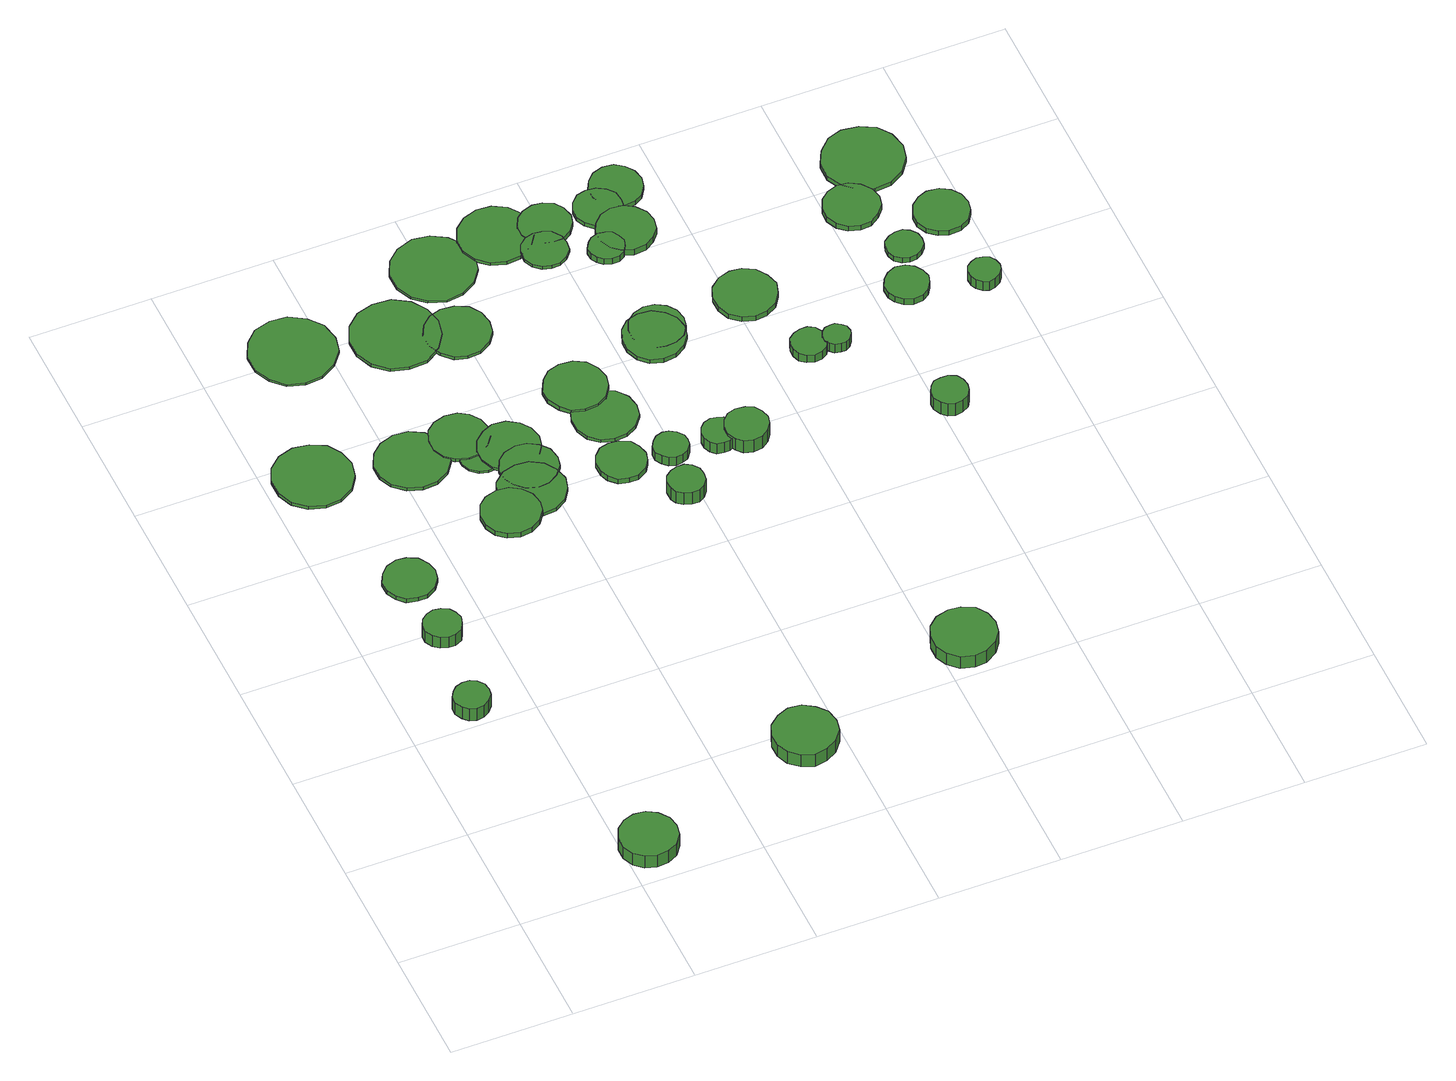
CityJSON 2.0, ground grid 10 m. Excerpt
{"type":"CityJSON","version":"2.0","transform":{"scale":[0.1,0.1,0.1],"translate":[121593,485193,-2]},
"CityObjects":{
"tree1":{"type":"SolitaryVegetationObject","attributes":{"function":"something"},"geometry":[{"type":"MultiSurface","lod":"1","boundaries":[[[0,1,2,3,4,5,6,7,8,9,10,11,12,13,14]],[[15,16,17,18,19,20,21,22,23,24,25,26,27,28,29]],[[0,29,28,1]],[[1,28,27,2]],[[2,27,26,3]],[[3,26,25,4]],[[4,25,24,5]],[[5,24,23,6]],[[6,23,22,7]],[[7,22,21,8]],[[8,21,20,9]],[[9,20,19,10]],[[10,19,18,11]],[[11,18,17,12]],[[12,17,16,13]],[[13,16,15,14]],[[14,15,29,0]]]}]},
"tree2":{"type":"SolitaryVegetationObject","attributes":{"function":"something"},"geometry":[{"type":"MultiSurface","lod":"1","boundaries":[[[30,31,32,33,34,35,36,37,38,39,40,41,42,43,44]],[[45,46,47,48,49,50,51,52,53,54,55,56,57,58,59]],[[30,59,58,31]],[[31,58,57,32]],[[32,57,56,33]],[[33,56,55,34]],[[34,55,54,35]],[[35,54,53,36]],[[36,53,52,37]],[[37,52,51,38]],[[38,51,50,39]],[[39,50,49,40]],[[40,49,48,41]],[[41,48,47,42]],[[42,47,46,43]],[[43,46,45,44]],[[44,45,59,30]]]}]},
"tree3":{"type":"SolitaryVegetationObject","attributes":{"function":"something"},"geometry":[{"type":"MultiSurface","lod":"1","boundaries":[[[60,61,62,63,64,65,66,67,68,69,70,71,72,73,74]],[[75,76,77,78,79,80,81,82,83,84,85,86,87,88,89]],[[60,89,88,61]],[[61,88,87,62]],[[62,87,86,63]],[[63,86,85,64]],[[64,85,84,65]],[[65,84,83,66]],[[66,83,82,67]],[[67,82,81,68]],[[68,81,80,69]],[[69,80,79,70]],[[70,79,78,71]],[[71,78,77,72]],[[72,77,76,73]],[[73,76,75,74]],[[74,75,89,60]]]}]},
"tree4":{"type":"SolitaryVegetationObject","attributes":{"function":"something"},"geometry":[{"type":"MultiSurface","lod":"1","boundaries":[[[90,91,92,93,94,95,96,97,98,99,100,101,102,103,104]],[[105,106,107,108,109,110,111,112,113,114,115,116,117,118,119]],[[90,119,118,91]],[[91,118,117,92]],[[92,117,116,93]],[[93,116,115,94]],[[94,115,114,95]],[[95,114,113,96]],[[96,113,112,97]],[[97,112,111,98]],[[98,111,110,99]],[[99,110,109,100]],[[100,109,108,101]],[[101,108,107,102]],[[102,107,106,103]],[[103,106,105,104]],[[104,105,119,90]]]}]},
"tree5":{"type":"SolitaryVegetationObject","attributes":{"function":"something"},"geometry":[{"type":"MultiSurface","lod":"1","boundaries":[[[120,121,122,123,124,125,126,127,128,129,130,131,132,133,134]],[[135,136,137,138,139,140,141,142,143,144,145,146,147,148,149]],[[120,149,148,121]],[[121,148,147,122]],[[122,147,146,123]],[[123,146,145,124]],[[124,145,144,125]],[[125,144,143,126]],[[126,143,142,127]],[[127,142,141,128]],[[128,141,140,129]],[[129,140,139,130]],[[130,139,138,131]],[[131,138,137,132]],[[132,137,136,133]],[[133,136,135,134]],[[134,135,149,120]]]}]},
"tree6":{"type":"SolitaryVegetationObject","attributes":{"function":"something"},"geometry":[{"type":"MultiSurface","lod":"1","boundaries":[[[150,151,152,153,154,155,156,157,158,159,160,161,162,163,164]],[[165,166,167,168,169,170,171,172,173,174,175,176,177,178,179]],[[150,179,178,151]],[[151,178,177,152]],[[152,177,176,153]],[[153,176,175,154]],[[154,175,174,155]],[[155,174,173,156]],[[156,173,172,157]],[[157,172,171,158]],[[158,171,170,159]],[[159,170,169,160]],[[160,169,168,161]],[[161,168,167,162]],[[162,167,166,163]],[[163,166,165,164]],[[164,165,179,150]]]}]},
"tree7":{"type":"SolitaryVegetationObject","attributes":{"function":"something"},"geometry":[{"type":"MultiSurface","lod":"1","boundaries":[[[180,181,182,183,184,185,186,187,188,189,190,191,192,193,194]],[[195,196,197,198,199,200,201,202,203,204,205,206,207,208,209]],[[180,209,208,181]],[[181,208,207,182]],[[182,207,206,183]],[[183,206,205,184]],[[184,205,204,185]],[[185,204,203,186]],[[186,203,202,187]],[[187,202,201,188]],[[188,201,200,189]],[[189,200,199,190]],[[190,199,198,191]],[[191,198,197,192]],[[192,197,196,193]],[[193,196,195,194]],[[194,195,209,180]]]}]},
"tree8":{"type":"SolitaryVegetationObject","attributes":{"function":"something"},"geometry":[{"type":"MultiSurface","lod":"1","boundaries":[[[210,211,212,213,214,215,216,217,218,219,220,221,222,223,224]],[[225,226,227,228,229,230,231,232,233,234,235,236,237,238,239]],[[210,239,238,211]],[[211,238,237,212]],[[212,237,236,213]],[[213,236,235,214]],[[214,235,234,215]],[[215,234,233,216]],[[216,233,232,217]],[[217,232,231,218]],[[218,231,230,219]],[[219,230,229,220]],[[220,229,228,221]],[[221,228,227,222]],[[222,227,226,223]],[[223,226,225,224]],[[224,225,239,210]]]}]},
"tree9":{"type":"SolitaryVegetationObject","attributes":{"function":"something"},"geometry":[{"type":"MultiSurface","lod":"1","boundaries":[[[240,241,242,243,244,245,246,247,248,249,250,251,252,253,254]],[[255,256,257,258,259,260,261,262,263,264,265,266,267,268,269]],[[240,269,268,241]],[[241,268,267,242]],[[242,267,266,243]],[[243,266,265,244]],[[244,265,264,245]],[[245,264,263,246]],[[246,263,262,247]],[[247,262,261,248]],[[248,261,260,249]],[[249,260,259,250]],[[250,259,258,251]],[[251,258,257,252]],[[252,257,256,253]],[[253,256,255,254]],[[254,255,269,240]]]}]},
"tree10":{"type":"SolitaryVegetationObject","attributes":{"function":"something"},"geometry":[{"type":"MultiSurface","lod":"1","boundaries":[[[270,271,272,273,274,275,276,277,278,279,280,281,282,283,284]],[[285,286,287,288,289,290,291,292,293,294,295,296,297,298,299]],[[270,299,298,271]],[[271,298,297,272]],[[272,297,296,273]],[[273,296,295,274]],[[274,295,294,275]],[[275,294,293,276]],[[276,293,292,277]],[[277,292,291,278]],[[278,291,290,279]],[[279,290,289,280]],[[280,289,288,281]],[[281,288,287,282]],[[282,287,286,283]],[[283,286,285,284]],[[284,285,299,270]]]}]},
"tree11":{"type":"SolitaryVegetationObject","attributes":{"function":"something"},"geometry":[{"type":"MultiSurface","lod":"1","boundaries":[[[300,301,302,303,304,305,306,307,308,309,310,311,312,313,314]],[[315,316,317,318,319,320,321,322,323,324,325,326,327,328,329]],[[300,329,328,301]],[[301,328,327,302]],[[302,327,326,303]],[[303,326,325,304]],[[304,325,324,305]],[[305,324,323,306]],[[306,323,322,307]],[[307,322,321,308]],[[308,321,320,309]],[[309,320,319,310]],[[310,319,318,311]],[[311,318,317,312]],[[312,317,316,313]],[[313,316,315,314]],[[314,315,329,300]]]}]},
"tree12":{"type":"SolitaryVegetationObject","attributes":{"function":"something"},"geometry":[{"type":"MultiSurface","lod":"1","boundaries":[[[330,331,332,333,334,335,336,337,338,339,340,341,342,343,344]],[[345,346,347,348,349,350,351,352,353,354,355,356,357,358,359]],[[330,359,358,331]],[[331,358,357,332]],[[332,357,356,333]],[[333,356,355,334]],[[334,355,354,335]],[[335,354,353,336]],[[336,353,352,337]],[[337,352,351,338]],[[338,351,350,339]],[[339,350,349,340]],[[340,349,348,341]],[[341,348,347,342]],[[342,347,346,343]],[[343,346,345,344]],[[344,345,359,330]]]}]},
"tree13":{"type":"SolitaryVegetationObject","attributes":{"function":"something"},"geometry":[{"type":"MultiSurface","lod":"1","boundaries":[[[360,361,362,363,364,365,366,367,368,369,370,371,372,373,374]],[[375,376,377,378,379,380,381,382,383,384,385,386,387,388,389]],[[360,389,388,361]],[[361,388,387,362]],[[362,387,386,363]],[[363,386,385,364]],[[364,385,384,365]],[[365,384,383,366]],[[366,383,382,367]],[[367,382,381,368]],[[368,381,380,369]],[[369,380,379,370]],[[370,379,378,371]],[[371,378,377,372]],[[372,377,376,373]],[[373,376,375,374]],[[374,375,389,360]]]}]},
"tree14":{"type":"SolitaryVegetationObject","attributes":{"function":"something"},"geometry":[{"type":"MultiSurface","lod":"1","boundaries":[[[390,391,392,393,394,395,396,397,398,399,400,401,402,403,404]],[[405,406,407,408,409,410,411,412,413,414,415,416,417,418,419]],[[390,419,418,391]],[[391,418,417,392]],[[392,417,416,393]],[[393,416,415,394]],[[394,415,414,395]],[[395,414,413,396]],[[396,413,412,397]],[[397,412,411,398]],[[398,411,410,399]],[[399,410,409,400]],[[400,409,408,401]],[[401,408,407,402]],[[402,407,406,403]],[[403,406,405,404]],[[404,405,419,390]]]}]},
"tree15":{"type":"SolitaryVegetationObject","attributes":{"function":"something"},"geometry":[{"type":"MultiSurface","lod":"1","boundaries":[[[420,421,422,423,424,425,426,427,428,429,430,431,432,433,434]],[[435,436,437,438,439,440,441,442,443,444,445,446,447,448,449]],[[420,449,448,421]],[[421,448,447,422]],[[422,447,446,423]],[[423,446,445,424]],[[424,445,444,425]],[[425,444,443,426]],[[426,443,442,427]],[[427,442,441,428]],[[428,441,440,429]],[[429,440,439,430]],[[430,439,438,431]],[[431,438,437,432]],[[432,437,436,433]],[[433,436,435,434]],[[434,435,449,420]]]}]},
"tree16":{"type":"SolitaryVegetationObject","attributes":{"function":"something"},"geometry":[{"type":"MultiSurface","lod":"1","boundaries":[[[450,451,452,453,454,455,456,457,458,459,460,461,462,463,464]],[[465,466,467,468,469,470,471,472,473,474,475,476,477,478,479]],[[450,479,478,451]],[[451,478,477,452]],[[452,477,476,453]],[[453,476,475,454]],[[454,475,474,455]],[[455,474,473,456]],[[456,473,472,457]],[[457,472,471,458]],[[458,471,470,459]],[[459,470,469,460]],[[460,469,468,461]],[[461,468,467,462]],[[462,467,466,463]],[[463,466,465,464]],[[464,465,479,450]]]}]},
"tree17":{"type":"SolitaryVegetationObject","attributes":{"function":"something"},"geometry":[{"type":"MultiSurface","lod":"1","boundaries":[[[480,481,482,483,484,485,486,487,488,489,490,491,492,493,494]],[[495,496,497,498,499,500,501,502,503,504,505,506,507,508,509]],[[480,509,508,481]],[[481,508,507,482]],[[482,507,506,483]],[[483,506,505,484]],[[484,505,504,485]],[[485,504,503,486]],[[486,503,502,487]],[[487,502,501,488]],[[488,501,500,489]],[[489,500,499,490]],[[490,499,498,491]],[[491,498,497,492]],[[492,497,496,493]],[[493,496,495,494]],[[494,495,509,480]]]}]},
"tree18":{"type":"SolitaryVegetationObject","attributes":{"function":"something"},"geometry":[{"type":"MultiSurface","lod":"1","boundaries":[[[510,511,512,513,514,515,516,517,518,519,520,521,522,523,524]],[[525,526,527,528,529,530,531,532,533,534,535,536,537,538,539]],[[510,539,538,511]],[[511,538,537,512]],[[512,537,536,513]],[[513,536,535,514]],[[514,535,534,515]],[[515,534,533,516]],[[516,533,532,517]],[[517,532,531,518]],[[518,531,530,519]],[[519,530,529,520]],[[520,529,528,521]],[[521,528,527,522]],[[522,527,526,523]],[[523,526,525,524]],[[524,525,539,510]]]}]},
"tree19":{"type":"SolitaryVegetationObject","attributes":{"function":"something"},"geometry":[{"type":"MultiSurface","lod":"1","boundaries":[[[540,541,542,543,544,545,546,547,548,549,550,551,552,553,554]],[[555,556,557,558,559,560,561,562,563,564,565,566,567,568,569]],[[540,569,568,541]],[[541,568,567,542]],[[542,567,566,543]],[[543,566,565,544]],[[544,565,564,545]],[[545,564,563,546]],[[546,563,562,547]],[[547,562,561,548]],[[548,561,560,549]],[[549,560,559,550]],[[550,559,558,551]],[[551,558,557,552]],[[552,557,556,553]],[[553,556,555,554]],[[554,555,569,540]]]}]},
"tree20":{"type":"SolitaryVegetationObject","attributes":{"function":"something"},"geometry":[{"type":"MultiSurface","lod":"1","boundaries":[[[570,571,572,573,574,575,576,577,578,579,580,581,582,583,584]],[[585,586,587,588,589,590,591,592,593,594,595,596,597,598,599]],[[570,599,598,571]],[[571,598,597,572]],[[572,597,596,573]],[[573,596,595,574]],[[574,595,594,575]],[[575,594,593,576]],[[576,593,592,577]],[[577,592,591,578]],[[578,591,590,579]],[[579,590,589,580]],[[580,589,588,581]],[[581,588,587,582]],[[582,587,586,583]],[[583,586,585,584]],[[584,585,599,570]]]}]},
"tree21":{"type":"SolitaryVegetationObject","attributes":{"function":"something"},"geometry":[{"type":"MultiSurface","lod":"1","boundaries":[[[600,601,602,603,604,605,606,607,608,609,610,611,612,613,614]],[[615,616,617,618,619,620,621,622,623,624,625,626,627,628,629]],[[600,629,628,601]],[[601,628,627,602]],[[602,627,626,603]],[[603,626,625,604]],[[604,625,624,605]],[[605,624,623,606]],[[606,623,622,607]],[[607,622,621,608]],[[608,621,620,609]],[[609,620,619,610]],[[610,619,618,611]],[[611,618,617,612]],[[612,617,616,613]],[[613,616,615,614]],[[614,615,629,600]]]}]},
"tree22":{"type":"SolitaryVegetationObject","attributes":{"function":"something"},"geometry":[{"type":"MultiSurface","lod":"1","boundaries":[[[630,631,632,633,634,635,636,637,638,639,640,641,642,643,644]],[[645,646,647,648,649,650,651,652,653,654,655,656,657,658,659]],[[630,659,658,631]],[[631,658,657,632]],[[632,657,656,633]],[[633,656,655,634]],[[634,655,654,635]],[[635,654,653,636]],[[636,653,652,637]],[[637,652,651,638]],[[638,651,650,639]],[[639,650,649,640]],[[640,649,648,641]],[[641,648,647,642]],[[642,647,646,643]],[[643,646,645,644]],[[644,645,659,630]]]}]},
"tree23":{"type":"SolitaryVegetationObject","attributes":{"function":"something"},"geometry":[{"type":"MultiSurface","lod":"1","boundaries":[[[660,661,662,663,664,665,666,667,668,669,670,671,672,673,674]],[[675,676,677,678,679,680,681,682,683,684,685,686,687,688,689]],[[660,689,688,661]],[[661,688,687,662]],[[662,687,686,663]],[[663,686,685,664]],[[664,685,684,665]],[[665,684,683,666]],[[666,683,682,667]],[[667,682,681,668]],[[668,681,680,669]],[[669,680,679,670]],[[670,679,678,671]],[[671,678,677,672]],[[672,677,676,673]],[[673,676,675,674]],[[674,675,689,660]]]}]},
"tree24":{"type":"SolitaryVegetationObject","attributes":{"function":"something"},"geometry":[{"type":"MultiSurface","lod":"1","boundaries":[[[690,691,692,693,694,695,696,697,698,699,700,701,702,703,704]],[[705,706,707,708,709,710,711,712,713,714,715,716,717,718,719]],[[690,719,718,691]],[[691,718,717,692]],[[692,717,716,693]],[[693,716,715,694]],[[694,715,714,695]],[[695,714,713,696]],[[696,713,712,697]],[[697,712,711,698]],[[698,711,710,699]],[[699,710,709,700]],[[700,709,708,701]],[[701,708,707,702]],[[702,707,706,703]],[[703,706,705,704]],[[704,705,719,690]]]}]},
"tree25":{"type":"SolitaryVegetationObject","attributes":{"function":"something"},"geometry":[{"type":"MultiSurface","lod":"1","boundaries":[[[720,721,722,723,724,725,726,727,728,729,730,731,732,733,734]],[[735,736,737,738,739,740,741,742,743,744,745,746,747,748,749]],[[720,749,748,721]],[[721,748,747,722]],[[722,747,746,723]],[[723,746,745,724]],[[724,745,744,725]],[[725,744,743,726]],[[726,743,742,727]],[[727,742,741,728]],[[728,741,740,729]],[[729,740,739,730]],[[730,739,738,731]],[[731,738,737,732]],[[732,737,736,733]],[[733,736,735,734]],[[734,735,749,720]]]}]},
"tree26":{"type":"SolitaryVegetationObject","attributes":{"function":"something"},"geometry":[{"type":"MultiSurface","lod":"1","boundaries":[[[750,751,752,753,754,755,756,757,758,759,760,761,762,763,764]],[[765,766,767,768,769,770,771,772,773,774,775,776,777,778,779]],[[750,779,778,751]],[[751,778,777,752]],[[752,777,776,753]],[[753,776,775,754]],[[754,775,774,755]],[[755,774,773,756]],[[756,773,772,757]],[[757,772,771,758]],[[758,771,770,759]],[[759,770,769,760]],[[760,769,768,761]],[[761,768,767,762]],[[762,767,766,763]],[[763,766,765,764]],[[764,765,779,750]]]}]},
"tree27":{"type":"SolitaryVegetationObject","attributes":{"function":"something"},"geometry":[{"type":"MultiSurface","lod":"1","boundaries":[[[780,781,782,783,784,785,786,787,788,789,790,791,792,793,794]],[[795,796,797,798,799,800,801,802,803,804,805,806,807,808,809]],[[780,809,808,781]],[[781,808,807,782]],[[782,807,806,783]],[[783,806,805,784]],[[784,805,804,785]],[[785,804,803,786]],[[786,803,802,787]],[[787,802,801,788]],[[788,801,800,789]],[[789,800,799,790]],[[790,799,798,791]],[[791,798,797,792]],[[792,797,796,793]],[[793,796,795,794]],[[794,795,809,780]]]}]},
"tree28":{"type":"SolitaryVegetationObject","attributes":{"function":"something"},"geometry":[{"type":"MultiSurface","lod":"1","boundaries":[[[810,811,812,813,814,815,816,817,818,819,820,821,822,823,824]],[[825,826,827,828,829,830,831,832,833,834,835,836,837,838,839]],[[810,839,838,811]],[[811,838,837,812]],[[812,837,836,813]],[[813,836,835,814]],[[814,835,834,815]],[[815,834,833,816]],[[816,833,832,817]],[[817,832,831,818]],[[818,831,830,819]],[[819,830,829,820]],[[820,829,828,821]],[[821,828,827,822]],[[822,827,826,823]],[[823,826,825,824]],[[824,825,839,810]]]}]},
"tree29":{"type":"SolitaryVegetationObject","attributes":{"function":"something"},"geometry":[{"type":"MultiSurface","lod":"1","boundaries":[[[840,841,842,843,844,845,846,847,848,849,850,851,852,853,854]],[[855,856,857,858,859,860,861,862,863,864,865,866,867,868,869]],[[840,869,868,841]],[[841,868,867,842]],[[842,867,866,843]],[[843,866,865,844]],[[844,865,864,845]],[[845,864,863,846]],[[846,863,862,847]],[[847,862,861,848]],[[848,861,860,849]],[[849,860,859,850]],[[850,859,858,851]],[[851,858,857,852]],[[852,857,856,853]],[[853,856,855,854]],[[854,855,869,840]]]}]},
"tree30":{"type":"SolitaryVegetationObject","attributes":{"function":"something"},"geometry":[{"type":"MultiSurface","lod":"1","boundaries":[[[870,871,872,873,874,875,876,877,878,879,880,881,882,883,884]],[[885,886,887,888,889,890,891,892,893,894,895,896,897,898,899]],[[870,899,898,871]],[[871,898,897,872]],[[872,897,896,873]],[[873,896,895,874]],[[874,895,894,875]],[[875,894,893,876]],[[876,893,892,877]],[[877,892,891,878]],[[878,891,890,879]],[[879,890,889,880]],[[880,889,888,881]],[[881,888,887,882]],[[882,887,886,883]],[[883,886,885,884]],[[884,885,899,870]]]}]},
"tree31":{"type":"SolitaryVegetationObject","attributes":{"function":"something"},"geometry":[{"type":"MultiSurface","lod":"1","boundaries":[[[900,901,902,903,904,905,906,907,908,909,910,911,912,913,914]],[[915,916,917,918,919,920,921,922,923,924,925,926,927,928,929]],[[900,929,928,901]],[[901,928,927,902]],[[902,927,926,903]],[[903,926,925,904]],[[904,925,924,905]],[[905,924,923,906]],[[906,923,922,907]],[[907,922,921,908]],[[908,921,920,909]],[[909,920,919,910]],[[910,919,918,911]],[[911,918,917,912]],[[912,917,916,913]],[[913,916,915,914]],[[914,915,929,900]]]}]},
"tree32":{"type":"SolitaryVegetationObject","attributes":{"function":"something"},"geometry":[{"type":"MultiSurface","lod":"1","boundaries":[[[930,931,932,933,934,935,936,937,938,939,940,941,942,943,944]],[[945,946,947,948,949,950,951,952,953,954,955,956,957,958,959]],[[930,959,958,931]],[[931,958,957,932]],[[932,957,956,933]],[[933,956,955,934]],[[934,955,954,935]],[[935,954,953,936]],[[936,953,952,937]],[[937,952,951,938]],[[938,951,950,939]],[[939,950,949,940]],[[940,949,948,941]],[[941,948,947,942]],[[942,947,946,943]],[[943,946,945,944]],[[944,945,959,930]]]}]},
"tree33":{"type":"SolitaryVegetationObject","attributes":{"function":"something"},"geometry":[{"type":"MultiSurface","lod":"1","boundaries":[[[960,961,962,963,964,965,966,967,968,969,970,971,972,973,974]],[[975,976,977,978,979,980,981,982,983,984,985,986,987,988,989]],[[960,989,988,961]],[[961,988,987,962]],[[962,987,986,963]],[[963,986,985,964]],[[964,985,984,965]],[[965,984,983,966]],[[966,983,982,967]],[[967,982,981,968]],[[968,981,980,969]],[[969,980,979,970]],[[970,979,978,971]],[[971,978,977,972]],[[972,977,976,973]],[[973,976,975,974]],[[974,975,989,960]]]}]},
"tree34":{"type":"SolitaryVegetationObject","attributes":{"function":"something"},"geometry":[{"type":"MultiSurface","lod":"1","boundaries":[[[990,991,992,993,994,995,996,997,998,999,1000,1001,1002,1003,1004]],[[1005,1006,1007,1008,1009,1010,1011,1012,1013,1014,1015,1016,1017,1018,1019]],[[990,1019,1018,991]],[[991,1018,1017,992]],[[992,1017,1016,993]],[[993,1016,1015,994]],[[994,1015,1014,995]],[[995,1014,1013,996]],[[996,1013,1012,997]],[[997,1012,1011,998]],[[998,1011,1010,999]],[[999,1010,1009,1000]],[[1000,1009,1008,1001]],[[1001,1008,1007,1002]],[[1002,1007,1006,1003]],[[1003,1006,1005,1004]],[[1004,1005,1019,990]]]}]},
"tree35":{"type":"SolitaryVegetationObject","attributes":{"function":"something"},"geometry":[{"type":"MultiSurface","lod":"1","boundaries":[[[1020,1021,1022,1023,1024,1025,1026,1027,1028,1029,1030,1031,1032,1033,1034]],[[1035,1036,1037,1038,1039,1040,1041,1042,1043,1044,1045,1046,1047,1048,1049]],[[1020,1049,1048,1021]],[[1021,1048,1047,1022]],[[1022,1047,1046,1023]],[[1023,1046,1045,1024]],[[1024,1045,1044,1025]],[[1025,1044,1043,1026]],[[1026,1043,1042,1027]],[[1027,1042,1041,1028]],[[1028,1041,1040,1029]],[[1029,1040,1039,1030]],[[1030,1039,1038,1031]],[[1031,1038,1037,1032]],[[1032,1037,1036,1033]],[[1033,1036,1035,1034]],[[1034,1035,1049,1020]]]}]},
"tree36":{"type":"SolitaryVegetationObject","attributes":{"function":"something"},"geometry":[{"type":"MultiSurface","lod":"1","boundaries":[[[1050,1051,1052,1053,1054,1055,1056,1057,1058,1059,1060,1061,1062,1063,1064]],[[1065,1066,1067,1068,1069,1070,1071,1072,1073,1074,1075,1076,1077,1078,1079]],[[1050,1079,1078,1051]],[[1051,1078,1077,1052]],[[1052,1077,1076,1053]],[[1053,1076,1075,1054]],[[1054,1075,1074,1055]],[[1055,1074,1073,1056]],[[1056,1073,1072,1057]],[[1057,1072,1071,1058]],[[1058,1071,1070,1059]],[[1059,1070,1069,1060]],[[1060,1069,1068,1061]],[[1061,1068,1067,1062]],[[1062,1067,1066,1063]],[[1063,1066,1065,1064]],[[1064,1065,1079,1050]]]}]},
"tree37":{"type":"SolitaryVegetationObject","attributes":{"function":"something"},"geometry":[{"type":"MultiSurface","lod":"1","boundaries":[[[1080,1081,1082,1083,1084,1085,1086,1087,1088,1089,1090,1091,1092,1093,1094]],[[1095,1096,1097,1098,1099,1100,1101,1102,1103,1104,1105,1106,1107,1108,1109]],[[1080,1109,1108,1081]],[[1081,1108,1107,1082]],[[1082,1107,1106,1083]],[[1083,1106,1105,1084]],[[1084,1105,1104,1085]],[[1085,1104,1103,1086]],[[1086,1103,1102,1087]],[[1087,1102,1101,1088]],[[1088,1101,1100,1089]],[[1089,1100,1099,1090]],[[1090,1099,1098,1091]],[[1091,1098,1097,1092]],[[1092,1097,1096,1093]],[[1093,1096,1095,1094]],[[1094,1095,1109,1080]]]}]},
"tree38":{"type":"SolitaryVegetationObject","attributes":{"function":"something"},"geometry":[{"type":"MultiSurface","lod":"1","boundaries":[[[1110,1111,1112,1113,1114,1115,1116,1117,1118,1119,1120,1121,1122,1123,1124]],[[1125,1126,1127,1128,1129,1130,1131,1132,1133,1134,1135,1136,1137,1138,1139]],[[1110,1139,1138,1111]],[[1111,1138,1137,1112]],[[1112,1137,1136,1113]],[[1113,1136,1135,1114]],[[1114,1135,1134,1115]],[[1115,1134,1133,1116]],[[1116,1133,1132,1117]],[[1117,1132,1131,1118]],[[1118,1131,1130,1119]],[[1119,1130,1129,1120]],[[1120,1129,1128,1121]],[[1121,1128,1127,1122]],[[1122,1127,1126,1123]],[[1123,1126,1125,1124]],[[1124,1125,1139,1110]]]}]},
"tree39":{"type":"SolitaryVegetationObject","attributes":{"function":"something"},"geometry":[{"type":"MultiSurface","lod":"1","boundaries":[[[1140,1141,1142,1143,1144,1145,1146,1147,1148,1149,1150,1151,1152,1153,1154]],[[1155,1156,1157,1158,1159,1160,1161,1162,1163,1164,1165,1166,1167,1168,1169]],[[1140,1169,1168,1141]],[[1141,1168,1167,1142]],[[1142,1167,1166,1143]],[[1143,1166,1165,1144]],[[1144,1165,1164,1145]],[[1145,1164,1163,1146]],[[1146,1163,1162,1147]],[[1147,1162,1161,1148]],[[1148,1161,1160,1149]],[[1149,1160,1159,1150]],[[1150,1159,1158,1151]],[[1151,1158,1157,1152]],[[1152,1157,1156,1153]],[[1153,1156,1155,1154]],[[1154,1155,1169,1140]]]}]},
"tree40":{"type":"SolitaryVegetationObject","attributes":{"function":"something"},"geometry":[{"type":"MultiSurface","lod":"1","boundaries":[[[1170,1171,1172,1173,1174,1175,1176,1177,1178,1179,1180,1181,1182,1183,1184]],[[1185,1186,1187,1188,1189,1190,1191,1192,1193,1194,1195,1196,1197,1198,1199]],[[1170,1199,1198,1171]],[[1171,1198,1197,1172]],[[1172,1197,1196,1173]],[[1173,1196,1195,1174]],[[1174,1195,1194,1175]],[[1175,1194,1193,1176]],[[1176,1193,1192,1177]],[[1177,1192,1191,1178]],[[1178,1191,1190,1179]],[[1179,1190,1189,1180]],[[1180,1189,1188,1181]],[[1181,1188,1187,1182]],[[1182,1187,1186,1183]],[[1183,1186,1185,1184]],[[1184,1185,1199,1170]]]}]},
"tree41":{"type":"SolitaryVegetationObject","attributes":{"function":"something"},"geometry":[{"type":"MultiSurface","lod":"1","boundaries":[[[1200,1201,1202,1203,1204,1205,1206,1207,1208,1209,1210,1211,1212,1213,1214]],[[1215,1216,1217,1218,1219,1220,1221,1222,1223,1224,1225,1226,1227,1228,1229]],[[1200,1229,1228,1201]],[[1201,1228,1227,1202]],[[1202,1227,1226,1203]],[[1203,1226,1225,1204]],[[1204,1225,1224,1205]],[[1205,1224,1223,1206]],[[1206,1223,1222,1207]],[[1207,1222,1221,1208]],[[1208,1221,1220,1209]],[[1209,1220,1219,1210]],[[1210,1219,1218,1211]],[[1211,1218,1217,1212]],[[1212,1217,1216,1213]],[[1213,1216,1215,1214]],[[1214,1215,1229,1200]]]}]},
"tree42":{"type":"SolitaryVegetationObject","attributes":{"function":"something"},"geometry":[{"type":"MultiSurface","lod":"1","boundaries":[[[1230,1231,1232,1233,1234,1235,1236,1237,1238,1239,1240,1241,1242,1243,1244]],[[1245,1246,1247,1248,1249,1250,1251,1252,1253,1254,1255,1256,1257,1258,1259]],[[1230,1259,1258,1231]],[[1231,1258,1257,1232]],[[1232,1257,1256,1233]],[[1233,1256,1255,1234]],[[1234,1255,1254,1235]],[[1235,1254,1253,1236]],[[1236,1253,1252,1237]],[[1237,1252,1251,1238]],[[1238,1251,1250,1239]],[[1239,1250,1249,1240]],[[1240,1249,1248,1241]],[[1241,1248,1247,1242]],[[1242,1247,1246,1243]],[[1243,1246,1245,1244]],[[1244,1245,1259,1230]]]}]},
"tree43":{"type":"SolitaryVegetationObject","attributes":{"function":"something"},"geometry":[{"type":"MultiSurface","lod":"1","boundaries":[[[1260,1261,1262,1263,1264,1265,1266,1267,1268,1269,1270,1271,1272,1273,1274]],[[1275,1276,1277,1278,1279,1280,1281,1282,1283,1284,1285,1286,1287,1288,1289]],[[1260,1289,1288,1261]],[[1261,1288,1287,1262]],[[1262,1287,1286,1263]],[[1263,1286,1285,1264]],[[1264,1285,1284,1265]],[[1265,1284,1283,1266]],[[1266,1283,1282,1267]],[[1267,1282,1281,1268]],[[1268,1281,1280,1269]],[[1269,1280,1279,1270]],[[1270,1279,1278,1271]],[[1271,1278,1277,1272]],[[1272,1277,1276,1273]],[[1273,1276,1275,1274]],[[1274,1275,1289,1260]]]}]},
"tree44":{"type":"SolitaryVegetationObject","attributes":{"function":"something"},"geometry":[{"type":"MultiSurface","lod":"1","boundaries":[[[1290,1291,1292,1293,1294,1295,1296,1297,1298,1299,1300,1301,1302,1303,1304]],[[1305,1306,1307,1308,1309,1310,1311,1312,1313,1314,1315,1316,1317,1318,1319]],[[1290,1319,1318,1291]],[[1291,1318,1317,1292]],[[1292,1317,1316,1293]],[[1293,1316,1315,1294]],[[1294,1315,1314,1295]],[[1295,1314,1313,1296]],[[1296,1313,1312,1297]],[[1297,1312,1311,1298]],[[1298,1311,1310,1299]],[[1299,1310,1309,1300]],[[1300,1309,1308,1301]],[[1301,1308,1307,1302]],[[1302,1307,1306,1303]],[[1303,1306,1305,1304]],[[1304,1305,1319,1290]]]}]}
},
"vertices":[
[68,216,24],[67,222,24],[63,227,24],[58,230,24],[52,230,24],[46,228,24],[42,224,24],[39,219,24],[39,213,24],[42,207,24],[46,203,24],[52,201,24],[58,202,24],[63,205,24],[67,210,24],[67,210,11],[63,205,11],[58,202,11],[52,201,11],[46,203,11],[42,207,11],[39,213,11],[39,219,11],[42,224,11],[46,228,11],[52,230,11],[58,230,11],[63,227,11],[67,222,11],[68,216,11],
[142,31,25],[140,40,25],[134,48,25],[126,53,25],[116,54,25],[107,51,25],[100,45,25],[96,36,25],[96,26,25],[100,17,25],[107,11,25],[116,8,25],[126,9,25],[134,13,25],[140,21,25],[140,21,12],[134,13,12],[126,9,12],[116,8,12],[107,11,12],[100,17,12],[96,26,12],[96,36,12],[100,45,12],[107,51,12],[116,54,12],[126,53,12],[134,48,12],[140,40,12],[142,31,12],
[79,294,22],[77,300,22],[74,305,22],[68,308,22],[62,309,22],[56,307,22],[51,303,22],[48,297,22],[48,291,22],[51,285,22],[56,281,22],[62,279,22],[68,279,22],[74,282,22],[77,288,22],[77,288,10],[74,282,10],[68,279,10],[62,279,10],[56,281,10],[51,285,10],[48,291,10],[48,297,10],[51,303,10],[56,307,10],[62,309,10],[68,308,10],[74,305,10],[77,300,10],[79,294,10],
[83,353,14],[81,361,14],[76,369,14],[68,373,14],[60,374,14],[51,371,14],[45,365,14],[41,357,14],[41,348,14],[45,340,14],[51,334,14],[60,332,14],[68,332,14],[76,337,14],[81,344,14],[81,344,10],[76,337,10],[68,332,10],[60,332,10],[51,334,10],[45,340,10],[41,348,10],[41,357,10],[45,365,10],[51,371,10],[60,374,10],[68,373,10],[76,369,10],[81,361,10],[83,353,10],
[70,481,11],[67,494,11],[60,505,11],[48,511,11],[35,513,11],[22,509,11],[12,500,11],[7,488,11],[7,474,11],[12,462,11],[22,453,11],[35,449,11],[48,450,11],[60,457,11],[67,468,11],[67,468,8],[60,457,8],[48,450,8],[35,449,8],[22,453,8],[12,462,8],[7,474,8],[7,488,8],[12,500,8],[22,509,8],[35,513,8],[48,511,8],[60,505,8],[67,494,8],[70,481,8],
[142,467,10],[140,479,10],[133,489,10],[122,495,10],[110,496,10],[98,492,10],[89,484,10],[84,473,10],[84,461,10],[89,450,10],[98,442,10],[110,438,10],[122,439,10],[133,445,10],[140,455,10],[140,455,7],[133,445,7],[122,439,7],[110,438,7],[98,442,7],[89,450,7],[84,461,7],[84,473,7],[89,484,7],[98,492,7],[110,496,7],[122,495,7],[133,489,7],[140,479,7],[142,467,7],
[111,607,8],[108,622,8],[99,633,8],[86,641,8],[72,642,8],[58,638,8],[48,628,8],[42,615,8],[42,600,8],[48,587,8],[58,577,8],[72,573,8],[86,574,8],[99,582,8],[108,593,8],[108,593,6],[99,582,6],[86,574,6],[72,573,6],[58,577,6],[48,587,6],[42,600,6],[42,615,6],[48,628,6],[58,638,6],[72,642,6],[86,641,6],[99,633,6],[108,622,6],[111,607,6],
[183,385,15],[181,395,15],[175,403,15],[167,408,15],[157,409,15],[147,406,15],[140,400,15],[136,390,15],[136,380,15],[140,371,15],[147,365,15],[157,362,15],[167,363,15],[175,368,15],[181,376,15],[181,376,10],[175,368,10],[167,363,10],[157,362,10],[147,365,10],[140,371,10],[136,380,10],[136,390,10],[140,400,10],[147,406,10],[157,409,10],[167,408,10],[175,403,10],[181,395,10],[183,385,10],
[295,82,25],[293,93,25],[286,101,25],[277,107,25],[266,108,25],[256,104,25],[248,97,25],[244,87,25],[244,77,25],[248,67,25],[256,60,25],[266,56,25],[277,58,25],[286,63,25],[293,72,25],[293,72,12],[286,63,12],[277,58,12],[266,56,12],[256,60,12],[248,67,12],[244,77,12],[244,87,12],[248,97,12],[256,104,12],[266,108,12],[277,107,12],[286,101,12],[293,93,12],[295,82,12],
[179,474,11],[177,484,11],[171,492,11],[163,497,11],[153,498,11],[143,495,11],[136,489,11],[132,479,11],[132,469,11],[136,460,11],[143,454,11],[153,451,11],[163,452,11],[171,457,11],[177,465,11],[177,465,8],[171,457,8],[163,452,8],[153,451,8],[143,454,8],[136,460,8],[132,469,8],[132,479,8],[136,489,8],[143,495,8],[153,498,8],[163,497,8],[171,492,8],[177,484,8],[179,474,8],
[182,452,10],[181,460,10],[176,466,10],[170,470,10],[162,471,10],[155,468,10],[149,463,10],[146,456,10],[146,448,10],[149,441,10],[155,436,10],[162,434,10],[170,435,10],[176,438,10],[181,445,10],[181,445,8],[176,438,8],[170,435,8],[162,434,8],[155,436,8],[149,441,8],[146,448,8],[146,456,8],[149,463,8],[155,468,8],[162,471,8],[170,470,8],[176,466,8],[181,460,8],[182,452,8],
[211,402,13],[208,413,13],[202,422,13],[192,428,13],[181,429,13],[170,426,13],[161,418,13],[157,408,13],[157,396,13],[161,386,13],[170,378,13],[181,375,13],[192,376,13],[202,382,13],[208,391,13],[208,391,10],[202,382,10],[192,376,10],[181,375,10],[170,378,10],[161,386,10],[157,396,10],[157,408,10],[161,418,10],[170,426,10],[181,429,10],[192,428,10],[202,422,10],[208,413,10],[211,402,10],
[214,424,13],[212,434,13],[206,441,13],[198,446,13],[189,447,13],[179,444,13],[172,438,13],[168,429,13],[168,419,13],[172,411,13],[179,404,13],[189,401,13],[198,402,13],[206,407,13],[212,415,13],[212,415,10],[206,407,10],[198,402,10],[189,401,10],[179,404,10],[172,411,10],[168,419,10],[168,429,10],[172,438,10],[179,444,10],[189,447,10],[198,446,10],[206,441,10],[212,434,10],[214,424,10],
[210,450,12],[208,460,12],[202,468,12],[193,474,12],[182,475,12],[173,471,12],[165,464,12],[161,455,12],[161,445,12],[165,435,12],[173,428,12],[182,425,12],[193,426,12],[202,431,12],[208,440,12],[208,440,9],[202,431,9],[193,426,9],[182,425,9],[173,428,9],[165,435,9],[161,445,9],[161,455,9],[165,464,9],[173,471,9],[182,475,9],[193,474,9],[202,468,9],[208,460,9],[210,450,9],
[187,588,13],[184,602,13],[176,614,13],[163,622,13],[148,623,13],[134,619,13],[123,609,13],[117,595,13],[117,581,13],[123,567,13],[134,557,13],[148,553,13],[163,554,13],[176,562,13],[184,574,13],[184,574,10],[176,562,10],[163,554,10],[148,553,10],[134,557,10],[123,567,10],[117,581,10],[117,595,10],[123,609,10],[134,619,10],[148,623,10],[163,622,10],[176,614,10],[184,602,10],[187,588,10],
[222,572,13],[220,583,13],[214,592,13],[204,597,13],[193,598,13],[183,595,13],[175,588,13],[170,578,13],[170,567,13],[175,557,13],[183,549,13],[193,546,13],[204,547,13],[214,553,13],[220,561,13],[220,561,10],[214,553,10],[204,547,10],[193,546,10],[183,549,10],[175,557,10],[170,567,10],[170,578,10],[175,588,10],[183,595,10],[193,598,10],[204,597,10],[214,592,10],[220,583,10],[222,572,10],
[276,400,15],[274,408,15],[270,415,15],[262,419,15],[254,420,15],[246,418,15],[240,412,15],[237,405,15],[237,396,15],[240,389,15],[246,383,15],[254,381,15],[262,381,15],[270,386,15],[274,392,15],[274,392,10],[270,386,10],[262,381,10],[254,381,10],[246,383,10],[240,389,10],[237,396,10],[237,405,10],[240,412,10],[246,418,10],[254,420,10],[262,419,10],[270,415,10],[274,408,10],[276,400,10],
[304,355,25],[303,361,25],[299,366,25],[294,369,25],[288,369,25],[282,367,25],[277,363,25],[275,358,25],[275,351,25],[277,346,25],[282,342,25],[288,340,25],[294,340,25],[299,343,25],[303,348,25],[303,348,12],[299,343,12],[294,340,12],[288,340,12],[282,342,12],[277,346,12],[275,351,12],[275,358,12],[277,363,12],[282,367,12],[288,369,12],[294,369,12],[299,366,12],[303,361,12],[304,355,12],
[240,642,9],[237,656,9],[229,667,9],[217,674,9],[203,676,9],[189,671,9],[179,662,9],[173,649,9],[173,635,9],[179,622,9],[189,613,9],[203,608,9],[217,610,9],[229,617,9],[237,628,9],[237,628,7],[229,617,7],[217,610,7],[203,608,7],[189,613,7],[179,622,7],[173,635,7],[173,649,7],[179,662,7],[189,671,7],[203,676,7],[217,674,7],[229,667,7],[237,656,7],[240,642,7],
[290,450,12],[288,461,12],[281,470,12],[272,475,12],[261,476,12],[251,473,12],[243,466,12],[239,456,12],[239,445,12],[243,435,12],[251,428,12],[261,425,12],[272,426,12],[281,431,12],[288,440,12],[288,440,9],[281,431,9],[272,426,9],[261,425,9],[251,428,9],[243,435,9],[239,445,9],[239,456,9],[243,466,9],[251,473,9],[261,476,9],[272,475,9],[281,470,9],[288,461,9],[290,450,9],
[280,485,14],[278,495,14],[272,504,14],[263,509,14],[252,510,14],[242,507,14],[235,500,14],[230,490,14],[230,480,14],[235,470,14],[242,463,14],[252,460,14],[263,461,14],[272,466,14],[278,475,14],[278,475,10],[272,466,10],[263,461,10],[252,460,10],[242,463,10],[235,470,10],[230,480,10],[230,490,10],[235,500,10],[242,507,10],[252,510,10],[263,509,10],[272,504,10],[278,495,10],[280,485,10],
[309,397,19],[308,402,19],[304,407,19],[299,410,19],[294,411,19],[288,409,19],[284,405,19],[281,400,19],[281,394,19],[284,389,19],[288,385,19],[294,383,19],[299,384,19],[304,386,19],[308,391,19],[308,391,10],[304,386,10],[299,384,10],[294,383,10],[288,385,10],[284,389,10],[281,394,10],[281,400,10],[284,405,10],[288,409,10],[294,411,10],[299,410,10],[304,407,10],[308,402,10],[309,397,10],
[347,394,21],[346,400,21],[342,405,21],[337,407,21],[332,408,21],[326,406,21],[322,402,21],[320,397,21],[320,391,21],[322,386,21],[326,382,21],[332,381,21],[337,381,21],[342,384,21],[346,389,21],[346,389,10],[342,384,10],[337,381,10],[332,381,10],[326,382,10],[322,386,10],[320,391,10],[320,397,10],[322,402,10],[326,406,10],[332,408,10],[337,407,10],[342,405,10],[346,400,10],[347,394,10],
[445,128,25],[443,138,25],[437,147,25],[427,152,25],[417,153,25],[406,150,25],[398,143,25],[394,133,25],[394,122,25],[398,113,25],[406,105,25],[417,102,25],[427,103,25],[437,109,25],[443,117,25],[443,117,12],[437,109,12],[427,103,12],[417,102,12],[406,105,12],[398,113,12],[394,122,12],[394,133,12],[398,143,12],[406,150,12],[417,153,12],[427,152,12],[437,147,12],[443,138,12],[445,128,12],
[291,654,11],[289,666,11],[282,676,11],[271,682,11],[259,683,11],[247,679,11],[238,671,11],[233,660,11],[233,648,11],[238,637,11],[247,629,11],[259,625,11],[271,626,11],[282,632,11],[289,642,11],[289,642,8],[282,632,8],[271,626,8],[259,625,8],[247,629,8],[238,637,8],[233,648,8],[233,660,8],[238,671,8],[247,679,8],[259,683,8],[271,682,8],[282,676,8],[289,666,8],[291,654,8],
[372,390,24],[370,397,24],[366,403,24],[360,406,24],[352,407,24],[345,405,24],[340,400,24],[337,393,24],[337,386,24],[340,379,24],[345,374,24],[352,372,24],[360,373,24],[366,377,24],[370,383,24],[370,383,11],[366,377,11],[360,373,11],[352,372,11],[345,374,11],[340,379,11],[337,386,11],[337,393,11],[340,400,11],[345,405,11],[352,407,11],[360,406,11],[366,403,11],[370,397,11],[372,390,11],
[308,625,12],[307,632,12],[302,639,12],[295,642,12],[288,643,12],[281,641,12],[275,636,12],[272,629,12],[272,621,12],[275,614,12],[281,609,12],[288,607,12],[295,607,12],[302,611,12],[307,617,12],[307,617,9],[302,611,9],[295,607,9],[288,607,9],[281,609,9],[275,614,9],[272,621,9],[272,629,9],[275,636,9],[281,641,9],[288,643,9],[295,642,9],[302,639,9],[307,632,9],[308,625,9],
[355,510,13],[353,520,13],[347,528,13],[338,534,13],[327,535,13],[317,532,13],[310,525,13],[306,515,13],[306,505,13],[310,495,13],[317,488,13],[327,485,13],[338,486,13],[347,492,13],[353,500,13],[353,500,9],[347,492,9],[338,486,9],[327,485,9],[317,488,9],[310,495,9],[306,505,9],[306,515,9],[310,525,9],[317,532,9],[327,535,9],[338,534,9],[347,528,9],[353,520,9],[355,510,9],
[358,518,13],[356,527,13],[351,534,13],[343,539,13],[334,540,13],[325,537,13],[318,531,13],[314,522,13],[314,513,13],[318,505,13],[325,498,13],[334,496,13],[343,497,13],[351,501,13],[356,509,13],[356,509,9],[351,501,9],[343,497,9],[334,496,9],[325,498,9],[318,505,9],[314,513,9],[314,522,9],[318,531,9],[325,537,9],[334,540,9],[343,539,9],[351,534,9],[356,527,9],[358,518,9],
[322,649,12],[320,658,12],[315,665,12],[307,669,12],[299,670,12],[290,667,12],[284,662,12],[280,654,12],[280,645,12],[284,637,12],[290,631,12],[299,629,12],[307,629,12],[315,634,12],[320,641,12],[320,641,8],[315,634,8],[307,629,8],[299,629,8],[290,631,8],[284,637,8],[280,645,8],[280,654,8],[284,662,8],[290,667,8],[299,670,8],[307,669,8],[315,665,8],[320,658,8],[322,649,8],
[348,608,14],[346,614,14],[343,619,14],[338,621,14],[332,622,14],[326,620,14],[322,616,14],[319,611,14],[319,605,14],[322,600,14],[326,596,14],[332,594,14],[338,594,14],[343,597,14],[346,602,14],[346,602,8],[343,597,8],[338,594,8],[332,594,8],[326,596,8],[322,600,8],[319,605,8],[319,611,8],[322,616,8],[326,620,8],[332,622,8],[338,621,8],[343,619,8],[346,614,8],[348,608,8],
[363,649,12],[362,657,12],[357,663,12],[350,667,12],[342,668,12],[334,666,12],[328,660,12],[325,653,12],[325,645,12],[328,638,12],[334,632,12],[342,630,12],[350,631,12],[357,635,12],[362,641,12],[362,641,8],[357,635,8],[350,631,8],[342,630,8],[334,632,8],[328,638,8],[325,645,8],[325,653,8],[328,660,8],[334,666,8],[342,668,8],[350,667,8],[357,663,8],[362,657,8],[363,649,8],
[377,619,14],[375,628,14],[369,636,14],[361,641,14],[351,642,14],[342,639,14],[335,632,14],[331,624,14],[331,614,14],[335,605,14],[342,599,14],[351,596,14],[361,597,14],[369,602,14],[375,609,14],[375,609,8],[369,602,8],[361,597,8],[351,596,8],[342,599,8],[335,605,8],[331,614,8],[331,624,8],[335,632,8],[342,639,8],[351,642,8],[361,641,8],[369,636,8],[375,628,8],[377,619,8],
[386,663,12],[384,672,12],[379,679,12],[372,684,12],[363,685,12],[354,682,12],[348,676,12],[344,668,12],[344,659,12],[348,651,12],[354,645,12],[363,642,12],[372,643,12],[379,647,12],[384,655,12],[384,655,8],[379,647,8],[372,643,8],[363,642,8],[354,645,8],[348,651,8],[344,659,8],[344,668,8],[348,676,8],[354,682,8],[363,685,8],[372,684,8],[379,679,8],[384,672,8],[386,663,8],
[436,523,13],[433,533,13],[427,542,13],[418,547,13],[408,548,13],[398,545,13],[390,538,13],[386,528,13],[386,518,13],[390,508,13],[398,501,13],[408,498,13],[418,499,13],[427,504,13],[433,513,13],[433,513,8],[427,504,8],[418,499,8],[408,498,8],[398,501,8],[390,508,8],[386,518,8],[386,528,8],[390,538,8],[398,545,8],[408,548,8],[418,547,8],[427,542,8],[433,533,8],[436,523,8],
[448,455,17],[446,461,17],[443,466,17],[438,469,17],[432,469,17],[426,467,17],[421,463,17],[419,458,17],[419,452,17],[421,446,17],[426,442,17],[432,440,17],[438,441,17],[443,444,17],[446,449,17],[446,449,9],[443,444,9],[438,441,9],[432,440,9],[426,442,9],[421,446,9],[419,452,9],[419,458,9],[421,463,9],[426,467,9],[432,469,9],[438,469,9],[443,466,9],[446,461,9],[448,455,9],
[466,452,18],[465,457,18],[462,460,18],[458,463,18],[454,463,18],[449,462,18],[446,459,18],[444,455,18],[444,450,18],[446,446,18],[449,443,18],[454,442,18],[458,442,18],[462,444,18],[465,448,18],[465,448,9],[462,444,9],[458,442,9],[454,442,9],[449,443,9],[446,446,9],[444,450,9],[444,455,9],[446,459,9],[449,462,9],[454,463,9],[458,463,9],[462,460,9],[465,457,9],[466,452,9],
[523,362,23],[522,368,23],[519,373,23],[513,376,23],[507,376,23],[501,375,23],[497,371,23],[494,365,23],[494,359,23],[497,353,23],[501,349,23],[507,347,23],[513,348,23],[519,351,23],[522,356,23],[522,356,10],[519,351,10],[513,348,10],[507,347,10],[501,349,10],[497,353,10],[494,359,10],[494,365,10],[497,371,10],[501,375,10],[507,376,10],[513,376,10],[519,373,10],[522,368,10],[523,362,10],
[543,482,16],[541,489,16],[537,495,16],[531,499,16],[523,500,16],[516,497,16],[511,492,16],[508,486,16],[508,478,16],[511,472,16],[516,467,16],[523,464,16],[531,465,16],[537,469,16],[541,475,16],[541,475,10],[537,469,10],[531,465,10],[523,464,10],[516,467,10],[511,472,10],[508,478,10],[508,486,10],[511,492,10],[516,497,10],[523,500,10],[531,499,10],[537,495,10],[541,489,10],[543,482,10],
[542,573,14],[540,582,14],[534,590,14],[526,595,14],[517,596,14],[508,593,14],[501,587,14],[497,578,14],[497,569,14],[501,560,14],[508,554,14],[517,551,14],[526,552,14],[534,557,14],[540,564,14],[540,564,9],[534,557,9],[526,552,9],[517,551,9],[508,554,9],[501,560,9],[497,569,9],[497,578,9],[501,587,9],[508,593,9],[517,596,9],[526,595,9],[534,590,9],[540,582,9],[542,573,9],
[554,520,15],[553,526,15],[549,531,15],[544,534,15],[538,534,15],[532,532,15],[527,528,15],[525,523,15],[525,517,15],[527,511,15],[532,507,15],[538,505,15],[544,506,15],[549,509,15],[553,514,15],[553,514,10],[549,509,10],[544,506,10],[538,505,10],[532,507,10],[527,511,10],[525,517,10],[525,523,10],[527,528,10],[532,532,10],[538,534,10],[544,534,10],[549,531,10],[553,526,10],[554,520,10],
[595,467,21],[594,472,21],[591,477,21],[586,479,21],[581,480,21],[576,478,21],[572,475,21],[570,470,21],[570,464,21],[572,460,21],[576,456,21],[581,454,21],[586,455,21],[591,458,21],[594,462,21],[594,462,11],[591,458,11],[586,455,11],[581,454,11],[576,456,11],[572,460,11],[570,464,11],[570,470,11],[572,475,11],[576,478,11],[581,480,11],[586,479,11],[591,477,11],[594,472,11],[595,467,11],
[579,614,14],[576,628,14],[568,639,14],[556,645,14],[542,647,14],[530,643,14],[520,633,14],[514,621,14],[514,607,14],[520,595,14],[530,586,14],[542,582,14],[556,583,14],[568,590,14],[576,601,14],[576,601,10],[568,590,10],[556,583,10],[542,582,10],[530,586,10],[520,595,10],[514,607,10],[514,621,10],[520,633,10],[530,643,10],[542,647,10],[556,645,10],[568,639,10],[576,628,10],[579,614,10],
[601,541,15],[599,550,15],[594,557,15],[586,562,15],[576,563,15],[568,560,15],[561,554,15],[557,545,15],[557,536,15],[561,528,15],[568,522,15],[576,519,15],[586,520,15],[594,524,15],[599,532,15],[599,532,10],[594,524,10],[586,520,10],[576,519,10],[568,522,10],[561,528,10],[557,536,10],[557,545,10],[561,554,10],[568,560,10],[576,563,10],[586,562,10],[594,557,10],[599,550,10],[601,541,10]
]}
